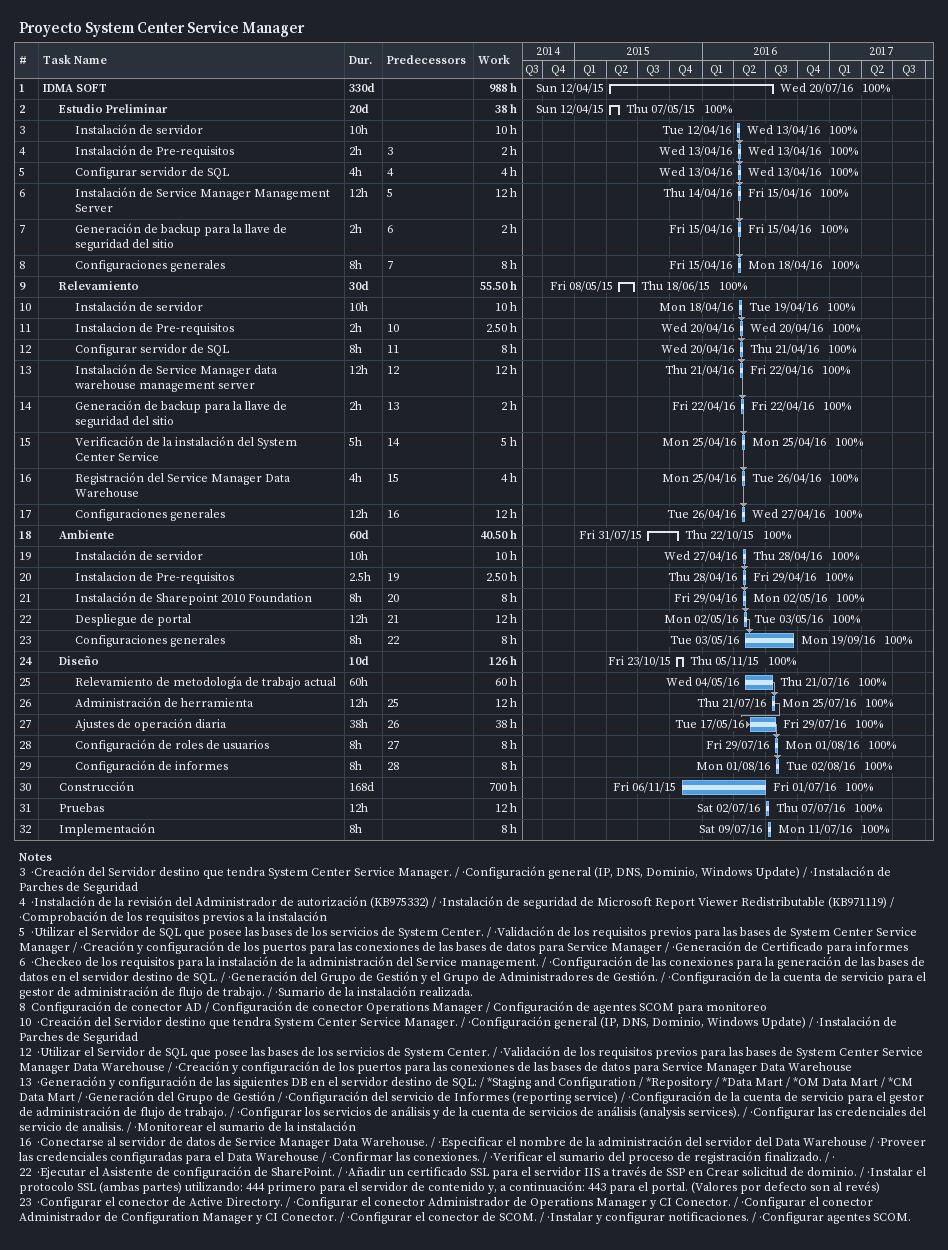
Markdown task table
Proyecto System Center Service Manager

| ID | Level | Task | Duration | Start | Finish | Predecessors | % complete | Work (h) |
|---|---|---|---|---|---|---|---|---|
| 1 | 1 | **IDMA SOFT** | 330d | 2015-04-12 | 2016-07-20 |  | 100 | 988 |
| 2 | 2 | **Estudio Preliminar** | 20d | 2015-04-12 | 2015-05-07 |  | 100 | 38 |
| 3 | 3 | Instalación de servidor | 10h | 2016-04-12 | 2016-04-13 |  | 100 | 10 |
| 4 | 3 | Instalación de Pre-requisitos | 2h | 2016-04-13 | 2016-04-13 | 3 | 100 | 2 |
| 5 | 3 | Configurar servidor de SQL | 4h | 2016-04-13 | 2016-04-13 | 4 | 100 | 4 |
| 6 | 3 | Instalación de Service Manager Management Server | 12h | 2016-04-14 | 2016-04-15 | 5 | 100 | 12 |
| 7 | 3 | Generación de backup para la llave de seguridad del sitio | 2h | 2016-04-15 | 2016-04-15 | 6 | 100 | 2 |
| 8 | 3 | Configuraciones generales | 8h | 2016-04-15 | 2016-04-18 | 7 | 100 | 8 |
| 9 | 2 | **Relevamiento** | 30d | 2015-05-08 | 2015-06-18 |  | 100 | 55.50 |
| 10 | 3 | Instalación de servidor | 10h | 2016-04-18 | 2016-04-19 |  | 100 | 10 |
| 11 | 3 | Instalacion de Pre-requisitos | 2h | 2016-04-20 | 2016-04-20 | 10 | 100 | 2.50 |
| 12 | 3 | Configurar servidor de SQL | 8h | 2016-04-20 | 2016-04-21 | 11 | 100 | 8 |
| 13 | 3 | Instalación de Service Manager data warehouse management server | 12h | 2016-04-21 | 2016-04-22 | 12 | 100 | 12 |
| 14 | 3 | Generación de backup para la llave de seguridad del sitio | 2h | 2016-04-22 | 2016-04-22 | 13 | 100 | 2 |
| 15 | 3 | Verificación de la instalación del System Center Service | 5h | 2016-04-25 | 2016-04-25 | 14 | 100 | 5 |
| 16 | 3 | Registración del Service Manager Data Warehouse | 4h | 2016-04-25 | 2016-04-26 | 15 | 100 | 4 |
| 17 | 3 | Configuraciones generales | 12h | 2016-04-26 | 2016-04-27 | 16 | 100 | 12 |
| 18 | 2 | **Ambiente** | 60d | 2015-07-31 | 2015-10-22 |  | 100 | 40.50 |
| 19 | 3 | Instalación de servidor | 10h | 2016-04-27 | 2016-04-28 |  | 100 | 10 |
| 20 | 3 | Instalacion de Pre-requisitos | 2.5h | 2016-04-28 | 2016-04-29 | 19 | 100 | 2.50 |
| 21 | 3 | Instalación de Sharepoint 2010 Foundation | 8h | 2016-04-29 | 2016-05-02 | 20 | 100 | 8 |
| 22 | 3 | Despliegue de portal | 12h | 2016-05-02 | 2016-05-03 | 21 | 100 | 12 |
| 23 | 3 | Configuraciones generales | 8h | 2016-05-03 | 2016-09-19 | 22 | 100 | 8 |
| 24 | 2 | **Diseño** | 10d | 2015-10-23 | 2015-11-05 |  | 100 | 126 |
| 25 | 3 | Relevamiento de metodología de trabajo actual | 60h | 2016-05-04 | 2016-07-21 |  | 100 | 60 |
| 26 | 3 | Administración de herramienta | 12h | 2016-07-21 | 2016-07-25 | 25 | 100 | 12 |
| 27 | 3 | Ajustes de operación diaria | 38h | 2016-05-17 | 2016-07-29 | 26 | 100 | 38 |
| 28 | 3 | Configuración de roles de usuarios | 8h | 2016-07-29 | 2016-08-01 | 27 | 100 | 8 |
| 29 | 3 | Configuración de informes | 8h | 2016-08-01 | 2016-08-02 | 28 | 100 | 8 |
| 30 | 2 | Construcción | 168d | 2015-11-06 | 2016-07-01 |  | 100 | 700 |
| 31 | 2 | Pruebas | 12h | 2016-07-02 | 2016-07-07 |  | 100 | 12 |
| 32 | 2 | Implementación | 8h | 2016-07-09 | 2016-07-11 |  | 100 | 8 |

Notes
- 3: ·Creación del Servidor destino que tendra System Center Service Manager. / ·Configuración general (IP, DNS, Dominio, Windows Update) / ·Instalación de Parches de Seguridad
- 4: ·Instalación de la revisión del Administrador de autorización (KB975332) / ·Instalación de seguridad de Microsoft Report Viewer Redistributable (KB971119) / ·Comprobación de los requisitos previos a la instalación
- 5: ·Utilizar el Servidor de SQL que posee las bases de los servicios de System Center. / ·Validación de los requisitos previos para las bases de System Center Service Manager / ·Creación y configuración de los puertos para las conexiones de las bases de datos para Service Manager / ·Generación de Certificado para informes
- 6: ·Checkeo de los requisitos para la instalación de la administración del Service management. / ·Configuración de las conexiones para la generación de las bases de datos en el servidor destino de SQL. / ·Generación del Grupo de Gestión y el Grupo de Administradores de Gestión. / ·Configuración de la cuenta de servicio para el gestor de administración de flujo de trabajo. / ·Sumario de la instalación realizada.
- 8: Configuración de conector AD / Configuración de conector Operations Manager / Configuración de agentes SCOM para monitoreo
- 10: ·Creación del Servidor destino que tendra System Center Service Manager. / ·Configuración general (IP, DNS, Dominio, Windows Update) / ·Instalación de Parches de Seguridad
- 12: ·Utilizar el Servidor de SQL que posee las bases de los servicios de System Center. / ·Validación de los requisitos previos para las bases de System Center Service Manager Data Warehouse / ·Creación y configuración de los puertos para las conexiones de las bases de datos para Service Manager Data Warehouse
- 13: ·Generación y configuración de las siguientes DB en el servidor destino de SQL: / *Staging and Configuration / *Repository / *Data Mart / *OM Data Mart / *CM Data Mart / ·Generación del Grupo de Gestión / ·Configuración del servicio de Informes (reporting service) / ·Configuración de la cuenta de servicio para el gestor de administración de flujo de trabajo. / ·Configurar los servicios de análisis y de la cuenta de servicios de análisis (analysis services). / ·Configurar las credenciales del servicio de analisis. / ·Monitorear el sumario de la instalación
- 16: ·Conectarse al servidor de datos de Service Manager Data Warehouse. / ·Especificar el nombre de la administración del servidor del Data Warehouse / ·Proveer las credenciales configuradas para el Data Warehouse / ·Confirmar las conexiones. / ·Verificar el sumario del proceso de registración finalizado. / ·
- 22: ·Ejecutar el Asistente de configuración de SharePoint. / ·Añadir un certificado SSL para el servidor IIS a través de SSP en Crear solicitud de dominio. / ·Instalar el protocolo SSL (ambas partes) utilizando: 444 primero para el servidor de contenido y, a continuación: 443 para el portal. (Valores por defecto son al revés)
- 23: ·Configurar el conector de Active Directory. / ·Configurar el conector Administrador de Operations Manager y CI Conector. / ·Configurar el conector Administrador de Configuration Manager y CI Conector. / ·Configurar el conector de SCOM. / ·Instalar y configurar notificaciones. / ·Configurar agentes SCOM.
